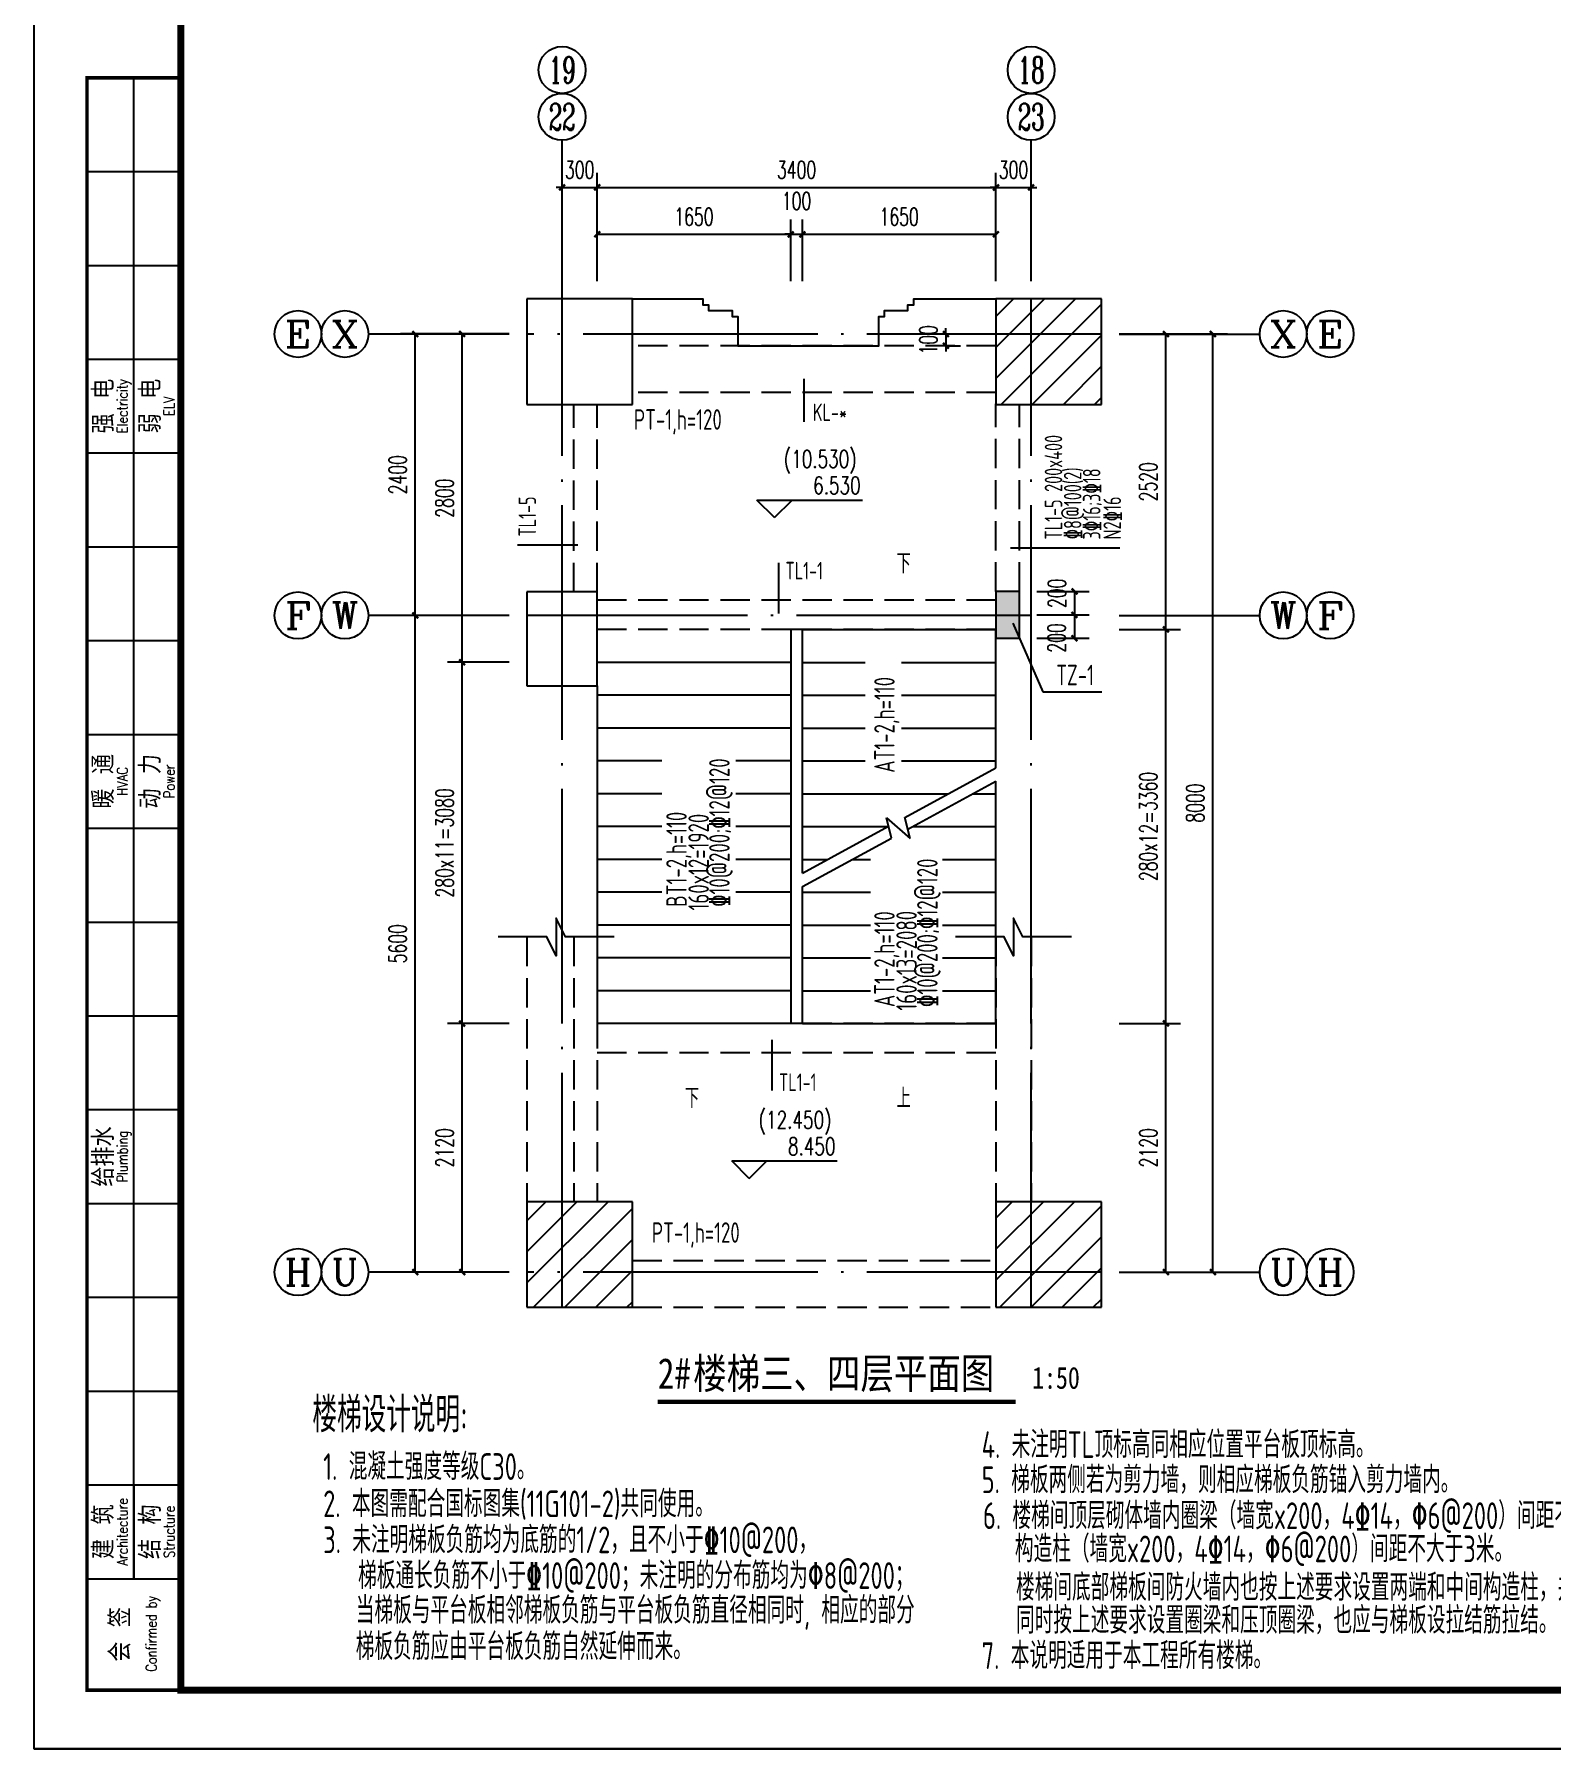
# Model space of a CAD drawing. Extents: x 239268 to 489116, y -316056 to -246175.
# Drawn here: x 262852 to 275793, y -311002 to -296381 of the extents above; entities that cross this region are included whole.
import ezdxf
from ezdxf.enums import TextEntityAlignment as Align

# ---------------------------------------------------------------- set-up
doc = ezdxf.new("R2010")
doc.units = 0
doc.header["$LTSCALE"] = 1000
doc.header["$MEASUREMENT"] = 0
doc.linetypes.add('DASH', pattern=[0.35, 0.25, -0.1])
doc.linetypes.add('DOTE', pattern=[2.42, 2, -0.2, 0.02, -0.2])
doc.layers.get('0').update_dxf_attribs({"linetype": 'CONTINUOUS'})
doc.layers.get('Defpoints').update_dxf_attribs({"color": 6, "linetype": 'CONTINUOUS'})
for name, color, linetype in [('3-ban', 84, 'CONTINUOUS'), ('3-HATCH', 8, 'CONTINUOUS'), ('3-liang-rein', 54, 'CONTINUOUS'), ('3-liang-s', 120, 'CONTINUOUS'), ('3-liang-s-1', 44, 'CONTINUOUS'), ('3-liang-xu', 120, 'DASH'), ('AXIS', 3, 'CONTINUOUS'), ('AXIS_TEXT', 7, 'CONTINUOUS'), ('COLUMN', 2, 'CONTINUOUS'), ('DIM_ELEV', 3, 'CONTINUOUS'), ('DIM_SYMB', 3, 'CONTINUOUS'), ('DOTE', 26, 'DOTE'), ('PUB_TEXT', 7, 'CONTINUOUS'), ('STAIR', 4, 'CONTINUOUS'), ('图框', 85, 'CONTINUOUS')]:
    doc.layers.add(name, color=color, linetype=linetype)
doc.styles.add('_TCH_AXIS', font='COMPLEX', dxfattribs={"bigfont": 'GBCBIG'})
doc.styles.add('_TCH_DIM', font='SIMPLEX', dxfattribs={"bigfont": 'GBCBIG'})
doc.styles.add('COMPLEX', font='COMPLEX')
doc.styles.add('DIM_FONT', font='SIMPLEX.shx', dxfattribs={"width": 0.65})
doc.styles.add('TKZ2_tjkts.shx', font='tjromant.shx', dxfattribs={"bigfont": 'tjkts.shx'})
doc.styles.add('TSSD_Rein', font='Tssdeng.shx', dxfattribs={"width": 0.7, "bigfont": 'hztxt.shx'})
doc.styles.add('房间名称', font='SIMHEI.TTF', dxfattribs={"width": 0.8})
doc.dimstyles.new('DIMN50', dxfattribs={"dimscale": 0.5, "dimtxt": 300, "dimasz": 100, "dimexe": 250, "dimexo": 300, "dimgap": 150, "dimtad": 1, "dimdec": 0, "dimzin": 0, "dimdsep": 46, "dimtxsty": 'DIM_FONT', "dimblk": 'ARCHTICK', "dimcen": 0.09, "dimclrt": 7, "dimazin": 2, "dimtfac": 1, "dimtdec": 0, "dimtix": 1, "dimtmove": 2, "dimatfit": 3, "dimfxl": 0, "dimtolj": 1, "dimtzin": 0, "dimarcsym": 0})

# ---------------------------------------------------------------- blocks, each defined once
blk = doc.blocks.new('_ArchTick')
at = {"color": 0, "linetype": 'ByBlock', "const_width": 0.4}
blk.add_lwpolyline([(-0.5, -0.5), (0.5, 0.5)], dxfattribs=at)
blk = doc.blocks.new('*D551')
at = {"layer": 'AXIS', "color": 0, "lineweight": -2}
for p, q in [((266903, -304817), (266376, -304817)), ((266501, -306937), (266501, -304817)), ((266903, -306937), (266376, -306937))]:
    blk.add_line(p, q, dxfattribs=at)
at = {"layer": 'Defpoints', "color": 0}
for p in [(266501, -304817), (267053, -304817), (267053, -306937)]:
    blk.add_point(p, dxfattribs=at)
at = {"layer": 'AXIS', "color": 0, "lineweight": -2, "xscale": 50, "yscale": 50, "zscale": 50}
for p, rotation in [((266501, -304817), 90), ((266501, -306937), 270)]:
    blk.add_blockref('_ArchTick', p, dxfattribs=dict(at, rotation=rotation))
at = {"layer": 'AXIS', "color": 7, "insert": (266351, -305877), "char_height": 150, "attachment_point": 5, "rotation": 90, "style": 'DIM_FONT'}
blk.add_mtext('\\A1;2120', dxfattribs=at)
blk = doc.blocks.new('*D552')
at = {"layer": 'AXIS', "color": 0, "lineweight": -2}
for p, q in [((266903, -301737), (266376, -301737)), ((266501, -304817), (266501, -301737)), ((266903, -304817), (266376, -304817))]:
    blk.add_line(p, q, dxfattribs=at)
at = {"layer": 'Defpoints', "color": 0}
for p in [(266501, -301737), (267053, -301737), (267053, -304817)]:
    blk.add_point(p, dxfattribs=at)
at = {"layer": 'AXIS', "color": 0, "lineweight": -2, "xscale": 50, "yscale": 50, "zscale": 50}
for p, rotation in [((266501, -301737), 90), ((266501, -304817), 270)]:
    blk.add_blockref('_ArchTick', p, dxfattribs=dict(at, rotation=rotation))
at = {"layer": 'AXIS', "color": 7, "insert": (266351, -303277), "char_height": 150, "attachment_point": 5, "rotation": 90, "style": 'DIM_FONT'}
blk.add_mtext('\\A1;280x11=3080', dxfattribs=at)
blk = doc.blocks.new('*D553')
at = {"layer": 'AXIS', "color": 0, "lineweight": -2}
for p, q in [((266903, -298937), (266376, -298937)), ((266501, -301737), (266501, -298937)), ((266903, -301737), (266376, -301737))]:
    blk.add_line(p, q, dxfattribs=at)
at = {"layer": 'Defpoints', "color": 0}
for p in [(266501, -298937), (267053, -298937), (267053, -301737)]:
    blk.add_point(p, dxfattribs=at)
at = {"layer": 'AXIS', "color": 0, "lineweight": -2, "xscale": 50, "yscale": 50, "zscale": 50}
for p, rotation in [((266501, -298937), 90), ((266501, -301737), 270)]:
    blk.add_blockref('_ArchTick', p, dxfattribs=dict(at, rotation=rotation))
at = {"layer": 'AXIS', "color": 7, "insert": (266351, -300337), "char_height": 150, "attachment_point": 5, "rotation": 90, "style": 'DIM_FONT'}
blk.add_mtext('\\A1;2800', dxfattribs=at)
blk = doc.blocks.new('*D554')
at = {"layer": 'AXIS', "color": 0, "lineweight": -2}
for p, q in [((266903, -301337), (265976, -301337)), ((266101, -306937), (266101, -301337)), ((266903, -306937), (265976, -306937))]:
    blk.add_line(p, q, dxfattribs=at)
at = {"layer": 'Defpoints', "color": 0}
for p in [(266101, -301337), (267053, -301337), (267053, -306937)]:
    blk.add_point(p, dxfattribs=at)
at = {"layer": 'AXIS', "color": 0, "lineweight": -2, "xscale": 50, "yscale": 50, "zscale": 50}
for p, rotation in [((266101, -301337), 90), ((266101, -306937), 270)]:
    blk.add_blockref('_ArchTick', p, dxfattribs=dict(at, rotation=rotation))
at = {"layer": 'AXIS', "color": 7, "insert": (265951, -304137), "char_height": 150, "attachment_point": 5, "rotation": 90, "style": 'DIM_FONT'}
blk.add_mtext('\\A1;5600', dxfattribs=at)
blk = doc.blocks.new('*D555')
at = {"layer": 'AXIS', "color": 0, "lineweight": -2}
for p, q in [((266903, -298937), (265976, -298937)), ((266101, -301337), (266101, -298937)), ((266903, -301337), (265976, -301337))]:
    blk.add_line(p, q, dxfattribs=at)
at = {"layer": 'Defpoints', "color": 0}
for p in [(266101, -298937), (267053, -298937), (267053, -301337)]:
    blk.add_point(p, dxfattribs=at)
at = {"layer": 'AXIS', "color": 0, "lineweight": -2, "xscale": 50, "yscale": 50, "zscale": 50}
for p, rotation in [((266101, -298937), 90), ((266101, -301337), 270)]:
    blk.add_blockref('_ArchTick', p, dxfattribs=dict(at, rotation=rotation))
at = {"layer": 'AXIS', "color": 7, "insert": (265951, -300137), "char_height": 150, "attachment_point": 5, "rotation": 90, "style": 'DIM_FONT'}
blk.add_mtext('\\A1;2400', dxfattribs=at)
blk = doc.blocks.new('*D556')
at = {"layer": 'AXIS', "color": 0, "lineweight": -2}
for p, q in [((267653, -298487), (267653, -297962)), ((269303, -298487), (269303, -297962)), ((267653, -298087), (269303, -298087))]:
    blk.add_line(p, q, dxfattribs=at)
at = {"layer": 'Defpoints', "color": 0}
for p in [(269303, -298087), (267653, -298637), (269303, -298637)]:
    blk.add_point(p, dxfattribs=at)
at = {"layer": 'AXIS', "color": 0, "lineweight": -2, "xscale": 50, "yscale": 50, "zscale": 50, "rotation": 180}
blk.add_blockref('_ArchTick', (267653, -298087), dxfattribs=at)
at = {"layer": 'AXIS', "color": 0, "lineweight": -2, "xscale": 50, "yscale": 50, "zscale": 50}
blk.add_blockref('_ArchTick', (269303, -298087), dxfattribs=at)
at = {"layer": 'AXIS', "color": 7, "insert": (268478, -297937), "char_height": 150, "attachment_point": 5, "style": 'DIM_FONT'}
blk.add_mtext('\\A1;1650', dxfattribs=at)
blk = doc.blocks.new('*D557')
at = {"layer": 'AXIS', "color": 0, "lineweight": -2}
for p, q in [((269303, -298487), (269303, -297962)), ((269403, -298487), (269403, -297962)), ((269303, -298087), (269253, -298087)), ((269303, -298087), (269403, -298087)), ((269403, -298087), (269453, -298087))]:
    blk.add_line(p, q, dxfattribs=at)
at = {"layer": 'Defpoints', "color": 0}
for p in [(269403, -298087), (269303, -298637), (269403, -298637)]:
    blk.add_point(p, dxfattribs=at)
at = {"layer": 'AXIS', "color": 0, "lineweight": -2, "xscale": 50, "yscale": 50, "zscale": 50}
blk.add_blockref('_ArchTick', (269303, -298087), dxfattribs=at)
at = {"layer": 'AXIS', "color": 0, "lineweight": -2, "xscale": 50, "yscale": 50, "zscale": 50, "rotation": 180}
blk.add_blockref('_ArchTick', (269403, -298087), dxfattribs=at)
at = {"layer": 'AXIS', "color": 7, "insert": (269353, -297803), "char_height": 150, "attachment_point": 5, "style": 'DIM_FONT'}
blk.add_mtext('\\A1;100', dxfattribs=at)
blk = doc.blocks.new('*D558')
at = {"layer": 'AXIS', "color": 0, "lineweight": -2}
for p, q in [((269403, -298487), (269403, -297962)), ((271053, -298487), (271053, -297962)), ((269403, -298087), (271053, -298087))]:
    blk.add_line(p, q, dxfattribs=at)
at = {"layer": 'Defpoints', "color": 0}
for p in [(271053, -298087), (269403, -298637), (271053, -298637)]:
    blk.add_point(p, dxfattribs=at)
at = {"layer": 'AXIS', "color": 0, "lineweight": -2, "xscale": 50, "yscale": 50, "zscale": 50, "rotation": 180}
blk.add_blockref('_ArchTick', (269403, -298087), dxfattribs=at)
at = {"layer": 'AXIS', "color": 0, "lineweight": -2, "xscale": 50, "yscale": 50, "zscale": 50}
blk.add_blockref('_ArchTick', (271053, -298087), dxfattribs=at)
at = {"layer": 'AXIS', "color": 7, "insert": (270228, -297937), "char_height": 150, "attachment_point": 5, "style": 'DIM_FONT'}
blk.add_mtext('\\A1;1650', dxfattribs=at)
blk = doc.blocks.new('*D559')
at = {"layer": 'AXIS', "color": 0, "lineweight": -2}
for p, q in [((267353, -298487), (267353, -297562)), ((267653, -298487), (267653, -297562)), ((267353, -297687), (267303, -297687)), ((267353, -297687), (267653, -297687)), ((267653, -297687), (267703, -297687))]:
    blk.add_line(p, q, dxfattribs=at)
at = {"layer": 'Defpoints', "color": 0}
for p in [(267653, -297687), (267353, -298637), (267653, -298637)]:
    blk.add_point(p, dxfattribs=at)
at = {"layer": 'AXIS', "color": 0, "lineweight": -2, "xscale": 50, "yscale": 50, "zscale": 50}
blk.add_blockref('_ArchTick', (267353, -297687), dxfattribs=at)
at = {"layer": 'AXIS', "color": 0, "lineweight": -2, "xscale": 50, "yscale": 50, "zscale": 50, "rotation": 180}
blk.add_blockref('_ArchTick', (267653, -297687), dxfattribs=at)
at = {"layer": 'AXIS', "color": 7, "insert": (267503, -297537), "char_height": 150, "attachment_point": 5, "style": 'DIM_FONT'}
blk.add_mtext('\\A1;300', dxfattribs=at)
blk = doc.blocks.new('*D560')
at = {"layer": 'AXIS', "color": 0, "lineweight": -2}
for p, q in [((267653, -298487), (267653, -297562)), ((271053, -298487), (271053, -297562)), ((267653, -297687), (271053, -297687))]:
    blk.add_line(p, q, dxfattribs=at)
at = {"layer": 'Defpoints', "color": 0}
for p in [(271053, -297687), (267653, -298637), (271053, -298637)]:
    blk.add_point(p, dxfattribs=at)
at = {"layer": 'AXIS', "color": 0, "lineweight": -2, "xscale": 50, "yscale": 50, "zscale": 50, "rotation": 180}
blk.add_blockref('_ArchTick', (267653, -297687), dxfattribs=at)
at = {"layer": 'AXIS', "color": 0, "lineweight": -2, "xscale": 50, "yscale": 50, "zscale": 50}
blk.add_blockref('_ArchTick', (271053, -297687), dxfattribs=at)
at = {"layer": 'AXIS', "color": 7, "insert": (269353, -297537), "char_height": 150, "attachment_point": 5, "style": 'DIM_FONT'}
blk.add_mtext('\\A1;3400', dxfattribs=at)
blk = doc.blocks.new('*D561')
at = {"layer": 'AXIS', "color": 0, "lineweight": -2}
for p, q in [((271053, -298487), (271053, -297562)), ((271353, -298487), (271353, -297562)), ((271053, -297687), (271003, -297687)), ((271053, -297687), (271353, -297687)), ((271353, -297687), (271403, -297687))]:
    blk.add_line(p, q, dxfattribs=at)
at = {"layer": 'Defpoints', "color": 0}
for p in [(271353, -297687), (271053, -298637), (271353, -298637)]:
    blk.add_point(p, dxfattribs=at)
at = {"layer": 'AXIS', "color": 0, "lineweight": -2, "xscale": 50, "yscale": 50, "zscale": 50}
blk.add_blockref('_ArchTick', (271053, -297687), dxfattribs=at)
at = {"layer": 'AXIS', "color": 0, "lineweight": -2, "xscale": 50, "yscale": 50, "zscale": 50, "rotation": 180}
blk.add_blockref('_ArchTick', (271353, -297687), dxfattribs=at)
at = {"layer": 'AXIS', "color": 7, "insert": (271203, -297537), "char_height": 150, "attachment_point": 5, "style": 'DIM_FONT'}
blk.add_mtext('\\A1;300', dxfattribs=at)
blk = doc.blocks.new('*D562')
at = {"layer": 'AXIS', "color": 0, "lineweight": -2}
for p, q in [((272103, -304817), (272628, -304817)), ((272503, -306937), (272503, -304817)), ((272103, -306937), (272628, -306937))]:
    blk.add_line(p, q, dxfattribs=at)
at = {"layer": 'Defpoints', "color": 0}
for p in [(271953, -304817), (272503, -304817), (271953, -306937)]:
    blk.add_point(p, dxfattribs=at)
at = {"layer": 'AXIS', "color": 0, "lineweight": -2, "xscale": 50, "yscale": 50, "zscale": 50}
for p, rotation in [((272503, -304817), 90), ((272503, -306937), 270)]:
    blk.add_blockref('_ArchTick', p, dxfattribs=dict(at, rotation=rotation))
at = {"layer": 'AXIS', "color": 7, "insert": (272353, -305877), "char_height": 150, "attachment_point": 5, "rotation": 90, "style": 'DIM_FONT'}
blk.add_mtext('\\A1;2120', dxfattribs=at)
blk = doc.blocks.new('*D563')
at = {"layer": 'AXIS', "color": 0, "lineweight": -2}
for p, q in [((272103, -301457), (272628, -301457)), ((272503, -304817), (272503, -301457)), ((272103, -304817), (272628, -304817))]:
    blk.add_line(p, q, dxfattribs=at)
at = {"layer": 'Defpoints', "color": 0}
for p in [(271953, -301457), (272503, -301457), (271953, -304817)]:
    blk.add_point(p, dxfattribs=at)
at = {"layer": 'AXIS', "color": 0, "lineweight": -2, "xscale": 50, "yscale": 50, "zscale": 50}
for p, rotation in [((272503, -301457), 90), ((272503, -304817), 270)]:
    blk.add_blockref('_ArchTick', p, dxfattribs=dict(at, rotation=rotation))
at = {"layer": 'AXIS', "color": 7, "insert": (272353, -303137), "char_height": 150, "attachment_point": 5, "rotation": 90, "style": 'DIM_FONT'}
blk.add_mtext('\\A1;280x12=3360', dxfattribs=at)
blk = doc.blocks.new('*D564')
at = {"layer": 'AXIS', "color": 0, "lineweight": -2}
for p, q in [((272103, -298937), (272628, -298937)), ((272503, -301457), (272503, -298937)), ((272103, -301457), (272628, -301457))]:
    blk.add_line(p, q, dxfattribs=at)
at = {"layer": 'Defpoints', "color": 0}
for p in [(271953, -298937), (272503, -298937), (271953, -301457)]:
    blk.add_point(p, dxfattribs=at)
at = {"layer": 'AXIS', "color": 0, "lineweight": -2, "xscale": 50, "yscale": 50, "zscale": 50}
for p, rotation in [((272503, -298937), 90), ((272503, -301457), 270)]:
    blk.add_blockref('_ArchTick', p, dxfattribs=dict(at, rotation=rotation))
at = {"layer": 'AXIS', "color": 7, "insert": (272353, -300197), "char_height": 150, "attachment_point": 5, "rotation": 90, "style": 'DIM_FONT'}
blk.add_mtext('\\A1;2520', dxfattribs=at)
blk = doc.blocks.new('*D565')
at = {"layer": 'AXIS', "color": 0, "lineweight": -2}
for p, q in [((272103, -298937), (273028, -298937)), ((272903, -306937), (272903, -298937)), ((272103, -306937), (273028, -306937))]:
    blk.add_line(p, q, dxfattribs=at)
at = {"layer": 'Defpoints', "color": 0}
for p in [(271953, -298937), (272903, -298937), (271953, -306937)]:
    blk.add_point(p, dxfattribs=at)
at = {"layer": 'AXIS', "color": 0, "lineweight": -2, "xscale": 50, "yscale": 50, "zscale": 50}
for p, rotation in [((272903, -298937), 90), ((272903, -306937), 270)]:
    blk.add_blockref('_ArchTick', p, dxfattribs=dict(at, rotation=rotation))
at = {"layer": 'AXIS', "color": 7, "insert": (272753, -302937), "char_height": 150, "attachment_point": 5, "rotation": 90, "style": 'DIM_FONT'}
blk.add_mtext('\\A1;8000', dxfattribs=at)
blk = doc.blocks.new('_AXISO')
blk.add_circle((0, 0), 0.5)
at = {"layer": 'AXIS_TEXT', "style": 'COMPLEX', "width": 1.041667}
blk.add_attdef('A', text='', height=0.56, dxfattribs=at).set_placement((-0.25, -0.28), (0.25, -0.28), align=Align.FIT)
blk = doc.blocks.new('TJAD_TK_A1')
for p, q in [((517.38, 385.45), (517.38, 641.45)), ((509.38, 625.45), (525.38, 625.45)), ((509.38, 609.45), (525.38, 609.45)), ((509.38, 593.45), (525.38, 593.45)), ((509.38, 577.45), (525.38, 577.45)), ((509.38, 561.45), (525.38, 561.45)), ((509.38, 545.45), (525.38, 545.45)), ((509.38, 529.45), (525.38, 529.45)), ((509.38, 513.45), (525.38, 513.45)), ((509.38, 497.45), (525.38, 497.45)), ((509.38, 481.45), (525.38, 481.45)), ((509.38, 465.45), (525.38, 465.45)), ((509.38, 449.45), (525.38, 449.45)), ((509.38, 433.45), (525.38, 433.45)), ((509.38, 417.45), (525.38, 417.45)), ((509.38, 401.45), (525.38, 401.45)), ((517.38, 401.45), (517.38, 385.45)), ((509.38, 385.45), (525.38, 385.45))]:
    blk.add_line(p, q)
at = {"layer": '图框'}
for q in [(500.38, 950.45), (1341.38, 356.45)]:
    blk.add_line((500.38, 356.45), q, dxfattribs=at)
at = {"layer": '图框', "const_width": 1.2}
blk.add_lwpolyline([(1331.38, 940.45), (525.38, 940.45), (525.38, 366.45), (1331.38, 366.45)], close=True, dxfattribs=at)
at = {"layer": '图框', "const_width": 0.6}
blk.add_lwpolyline([(525.38, 366.45), (509.38, 366.45), (509.38, 641.45), (525.38, 641.45)], dxfattribs=at)
at = {"style": 'TKZ2_tjkts.shx', "width": 0.8}
for s, p in [('Electricity', (515.4, 585.45)), ('ELV', (523.4, 585.45)), ('HVAC', (515.4, 521.45)), ('Power', (523.4, 521.45)), ('Plumbing', (515.4, 457.45)), ('Architecture', (515.4, 393.45)), ('Structure', (523.4, 393.45)), ('Confirmed by', (520.33, 376.06))]:
    blk.add_text(s, height=1.8, rotation=90, dxfattribs=at).set_placement(p, align=Align.MIDDLE_CENTER)
at = {"style": 'TKZ2_tjkts.shx'}
for s, p in [('强 电', (512.17, 585.45)), ('弱 电', (520.17, 585.45)), ('暖 通', (512.17, 521.45)), ('动 力', (520.17, 521.45)), ('给排水', (512.17, 457.45)), ('建 筑', (512.17, 393.45)), ('结 构', (520.17, 393.45)), ('会 签', (515, 375.95))]:
    blk.add_text(s, height=3.6, rotation=90, dxfattribs=at).set_placement(p, align=Align.MIDDLE_CENTER)
blk = doc.blocks.new('*D714')
at = {"layer": '3-liang-s', "color": 0, "lineweight": -2}
for p, q in [((271403, -301132), (271848, -301132)), ((271723, -301132), (271723, -301332)), ((271403, -301332), (271848, -301332))]:
    blk.add_line(p, q, dxfattribs=at)
at = {"layer": 'Defpoints', "color": 0}
for p in [(271253, -301132), (271253, -301332), (271723, -301332)]:
    blk.add_point(p, dxfattribs=at)
at = {"layer": '3-liang-s', "color": 0, "lineweight": -2, "xscale": 50, "yscale": 50, "zscale": 50}
for p, rotation in [((271723, -301132), 90), ((271723, -301332), 270)]:
    blk.add_blockref('_ArchTick', p, dxfattribs=dict(at, rotation=rotation))
at = {"layer": '3-liang-s', "color": 7, "insert": (271573, -301149), "char_height": 150, "attachment_point": 5, "rotation": 90, "style": 'DIM_FONT'}
blk.add_mtext('\\A1;200', dxfattribs=at)
blk = doc.blocks.new('*D715')
at = {"layer": '3-liang-s', "color": 0, "lineweight": -2}
for p, q in [((271403, -301332), (271848, -301332)), ((271723, -301332), (271723, -301532)), ((271403, -301532), (271848, -301532))]:
    blk.add_line(p, q, dxfattribs=at)
at = {"layer": 'Defpoints', "color": 0}
for p in [(271253, -301332), (271253, -301532), (271723, -301532)]:
    blk.add_point(p, dxfattribs=at)
at = {"layer": '3-liang-s', "color": 0, "lineweight": -2, "xscale": 50, "yscale": 50, "zscale": 50}
for p, rotation in [((271723, -301332), 90), ((271723, -301532), 270)]:
    blk.add_blockref('_ArchTick', p, dxfattribs=dict(at, rotation=rotation))
at = {"layer": '3-liang-s', "color": 7, "insert": (271570, -301529), "char_height": 150, "attachment_point": 5, "rotation": 90, "style": 'DIM_FONT'}
blk.add_mtext('\\A1;200', dxfattribs=at)
blk = doc.blocks.new('*D746')
at = {"layer": '3-liang-s', "color": 0, "lineweight": -2}
for p, q in [((270627, -298937), (270627, -298887)), ((270627, -298937), (270627, -299037)), ((270646, -298937), (270752, -298937)), ((270627, -299037), (270627, -299087)), ((270646, -299037), (270752, -299037))]:
    blk.add_line(p, q, dxfattribs=at)
at = {"layer": 'Defpoints', "color": 0}
for p in [(270496, -298937), (270496, -299037), (270627, -299037)]:
    blk.add_point(p, dxfattribs=at)
at = {"layer": '3-liang-s', "color": 0, "lineweight": -2, "xscale": 50, "yscale": 50, "zscale": 50}
for p, rotation in [((270627, -298937), 270), ((270627, -299037), 90)]:
    blk.add_blockref('_ArchTick', p, dxfattribs=dict(at, rotation=rotation))
at = {"layer": '3-liang-s', "color": 7, "insert": (270477, -298987), "char_height": 150, "attachment_point": 5, "rotation": 90, "style": 'DIM_FONT'}
blk.add_mtext('\\A1;100', dxfattribs=at)

msp = doc.modelspace()

# ---------------------------------------------------------------- hatches: boundary and pattern name
at = {"layer": '3-HATCH'}
h = msp.add_hatch(dxfattribs=at)
h.set_pattern_fill('ANSI31', color=256, scale=1500, style=0)
h.paths.add_polyline_path([(271953.2, -298637.2), (271053.2, -298637.2), (271053.2, -299537.2), (271953.2, -299537.2)])
msp.add_hatch(color=256, dxfattribs=at).paths.add_polyline_path([(271053.2, -301532.2), (271253.2, -301532.2), (271253.2, -301132.2), (271053.2, -301132.2)])
h = msp.add_hatch(dxfattribs=at)
h.set_pattern_fill('ANSI31', color=256, scale=1500, style=0)
h.paths.add_polyline_path([(267953.2, -306337.2), (267053.2, -306337.2), (267053.2, -307237.2), (267953.2, -307237.2)])
h = msp.add_hatch(dxfattribs=at)
h.set_pattern_fill('ANSI31', color=256, scale=1500, style=0)
h.paths.add_polyline_path([(271953.2, -306337.2), (271053.2, -306337.2), (271053.2, -307237.2), (271953.2, -307237.2)])

# ---------------------------------------------------------------- linework, layer by layer
at = {"layer": '3-ban'}
for p, q in [((271196.1, -301402), (271452.8, -301989)), ((271452.8, -301989), (271956.7, -301989))]:
    msp.add_line(p, q, dxfattribs=at)
at = {"layer": '3-liang-rein'}
for p, q in [((269417.1, -299685.1), (269417.1, -299320.2)), ((267486.4, -300737.2), (266972.2, -300737.2)), ((269200.5, -301321.6), (269200.5, -300888.6)), ((272108.3, -300762.4), (271177.7, -300762.4)), ((269145.4, -305389.3), (269145.4, -304956.3))]:
    msp.add_line(p, q, dxfattribs=at)
at = {"layer": '3-liang-s'}
msp.add_lwpolyline([(267953.2, -298637.2), (268553.2, -298637.2), (268553.2, -298687.2), (268603.2, -298687.2), (268603.2, -298737.2), (268803.2, -298737.2), (268803.2, -298787.2), (268853.2, -298787.2), (268853.2, -299037.2), (270053.2, -299037.2), (270053.2, -298787.2), (270103.2, -298787.2), (270103.2, -298737.2), (270303.2, -298737.2), (270303.2, -298687.2), (270353.2, -298687.2), (270353.2, -298637.2), (271053.2, -298637.2)], dxfattribs=at)
at = {"layer": '3-liang-s-1'}
for points in [[(267797.6, -304079.4), (267383.3, -304079.4), (267303.2, -303919.8), (267303.2, -304239.1), (267223.1, -304079.4), (266808.8, -304079.4)], [(271697.6, -304079.4), (271283.3, -304079.4), (271203.2, -303919.8), (271203.2, -304239.1), (271123.1, -304079.4), (270708.8, -304079.4)]]:
    msp.add_lwpolyline(points, dxfattribs=at)
at = {"layer": '3-liang-xu'}
for p, q in [((271053.2, -299037.2), (267953.2, -299037.2)), ((267453.2, -301137.2), (267453.2, -299537.2)), ((267653.2, -301137.2), (267653.2, -299537.2)), ((271053.2, -299437.2), (267953.2, -299437.2)), ((271053.2, -301132.2), (271053.2, -299532.2)), ((271253.2, -301132.2), (271253.2, -299532.2)), ((271053.2, -301207.2), (267653.2, -301207.2)), ((271053.2, -301457.2), (267653.2, -301457.2)), ((267053.2, -304079.4), (267053.2, -306337.2)), ((267453.2, -304079.4), (267453.2, -306337.2)), ((267653.2, -304079.4), (267653.2, -306337.2)), ((271053.2, -304079.4), (271053.2, -306337.2)), ((271353.2, -304079.4), (271353.2, -306337.2)), ((271053.2, -304817.2), (267653.2, -304817.2)), ((271053.2, -305067.2), (267653.2, -305067.2)), ((267953.2, -306837.2), (271053.2, -306837.2)), ((267953.2, -307237.2), (271053.2, -307237.2))]:
    msp.add_line(p, q, dxfattribs=at)
at = {"layer": 'AXIS'}
for p, q in [((267353.2, -296885.4), (267353.2, -296885.4)), ((271353.2, -296885.4), (271353.2, -296885.4)), ((267353.2, -298487.2), (267353.2, -297285.4)), ((271353.2, -298487.2), (271353.2, -297285.4)), ((265301.4, -298937.2), (265301.4, -298937.2)), ((266903.2, -298937.2), (265701.4, -298937.2)), ((272103.2, -298937.2), (273303.2, -298937.2)), ((273703.2, -298937.2), (273703.2, -298937.2)), ((265301.4, -301337.2), (265301.4, -301337.2)), ((266903.2, -301337.2), (265701.4, -301337.2)), ((272103.2, -301337.2), (273303.2, -301337.2)), ((273703.2, -301337.2), (273703.2, -301337.2)), ((265301.4, -306937.2), (265301.4, -306937.2)), ((266903.2, -306937.2), (265701.4, -306937.2)), ((272103.2, -306937.2), (273303.2, -306937.2)), ((273703.2, -306937.2), (273703.2, -306937.2))]:
    msp.add_line(p, q, dxfattribs=at)
at = {"layer": 'COLUMN'}
for p, q in [((267953.2, -298637.2), (267053.2, -298637.2)), ((267053.2, -298637.2), (267053.2, -299537.2)), ((267953.2, -299537.2), (267953.2, -298637.2)), ((271953.2, -298637.2), (271053.2, -298637.2)), ((271053.2, -298637.2), (271053.2, -299537.2)), ((271953.2, -299537.2), (271953.2, -298637.2)), ((267053.2, -299537.2), (267953.2, -299537.2)), ((271053.2, -299537.2), (271953.2, -299537.2)), ((267653.2, -301137.2), (267053.2, -301137.2)), ((267053.2, -301137.2), (267053.2, -301937.2)), ((267653.2, -301937.2), (267653.2, -301137.2)), ((267053.2, -301937.2), (267653.2, -301937.2)), ((267953.2, -306337.2), (267053.2, -306337.2)), ((267053.2, -306337.2), (267053.2, -307237.2)), ((267953.2, -307237.2), (267953.2, -306337.2)), ((271953.2, -306337.2), (271053.2, -306337.2)), ((271053.2, -306337.2), (271053.2, -307237.2)), ((271953.2, -307237.2), (271953.2, -306337.2)), ((267053.2, -307237.2), (267953.2, -307237.2)), ((271053.2, -307237.2), (271953.2, -307237.2))]:
    msp.add_line(p, q, dxfattribs=at)
msp.add_lwpolyline([(271053.2, -301532.2), (271253.2, -301532.2), (271253.2, -301132.2), (271053.2, -301132.2)], close=True, dxfattribs=at)
at = {"layer": 'DIM_ELEV'}
for p, q in [((269164.5, -300502.7), (269014.5, -300352.7)), ((269014.5, -300352.7), (269914.5, -300352.7)), ((269164.5, -300502.7), (269314.5, -300352.7)), ((268949.9, -306138.6), (268799.9, -305988.6)), ((268799.9, -305988.6), (269699.9, -305988.6)), ((268949.9, -306138.6), (269099.9, -305988.6))]:
    msp.add_line(p, q, dxfattribs=at)
at = {"layer": 'DIM_SYMB'}
for points in [[(270258.2, -301044.8, 0, 0, 0), (270258.2, -301454.8, 40, 0, 0), (270258.2, -301604.8, 0, 0, 0)], [(268478.2, -305308.4, 0, 0, 0), (268478.2, -304898.4, 40, 0, 0), (268478.2, -304748.4, 0, 0, 0)], [(270258.2, -305308.4, 0, 0, 0), (270258.2, -304898.4, 40, 0, 0), (270258.2, -304748.4, 0, 0, 0)]]:
    msp.add_lwpolyline(points, format="xyseb", dxfattribs=at)
at = {"layer": 'DIM_SYMB', "const_width": 35}
msp.add_lwpolyline([(268169, -308043.4), (271222.1, -308043.4)], dxfattribs=at)
at = {"layer": 'DOTE'}
for p, q in [((267353.2, -307237.2), (267353.2, -298087.2)), ((267353.2, -307237.2), (267353.2, -298637.2)), ((271353.2, -307237.2), (271353.2, -298637.2)), ((271953.2, -298937.2), (267053.2, -298937.2)), ((271353.2, -301337.2), (267053.2, -301337.2)), ((271953.2, -306937.2), (267053.2, -306937.2))]:
    msp.add_line(p, q, dxfattribs=at)
at = {"layer": 'STAIR'}
for p, q in [((269403.2, -301457.2), (269303.2, -301457.2)), ((269303.2, -301457.2), (269303.2, -301737.2)), ((269403.2, -301457.2), (271053.2, -301457.2)), ((269403.2, -303535.6), (269403.2, -301457.2)), ((271053.2, -302636.3), (271053.2, -301457.2)), ((269303.2, -301737.2), (267653.2, -301737.2)), ((269303.2, -301737.2), (269303.2, -304817.2)), ((269403.2, -301737.2), (269938.8, -301737.2)), ((270247.7, -301737.2), (271053.2, -301737.2)), ((267653.2, -301937.2), (267653.2, -304817.2)), ((269303.2, -302017.2), (267653.2, -302017.2)), ((269403.2, -302017.2), (269938.8, -302017.2)), ((270247.7, -302017.2), (271053.2, -302017.2)), ((269303.2, -302297.2), (267653.2, -302297.2)), ((269403.2, -302297.2), (269938.8, -302297.2)), ((270247.7, -302297.2), (271053.2, -302297.2)), ((268203.9, -302577.2), (267653.2, -302577.2)), ((269303.2, -302577.2), (268836.4, -302577.2)), ((269403.2, -302577.2), (269938.8, -302577.2)), ((270247.7, -302577.2), (271053.2, -302577.2)), ((270277.4, -303059.1), (271053.2, -302636.3)), ((270301.7, -303159.8), (271053.2, -302750.2)), ((271053.2, -304817.2), (271053.2, -302750.2)), ((268203.9, -302857.2), (267653.2, -302857.2)), ((269303.2, -302857.2), (268836.4, -302857.2)), ((269403.2, -302857.2), (270647.9, -302857.2)), ((270856.8, -302857.2), (271053.2, -302857.2)), ((270161.5, -303236.2), (270119.5, -303062.8)), ((270119.5, -303062.8), (270321.3, -303240.7)), ((270321.3, -303240.7), (270277.4, -303059.1)), ((268203.9, -303137.2), (267653.2, -303137.2)), ((269303.2, -303137.2), (268836.4, -303137.2)), ((269403.2, -303535.6), (270137.1, -303135.6)), ((269403.2, -303137.2), (270134.2, -303137.2)), ((270343.1, -303137.2), (271053.2, -303137.2)), ((269403.2, -303649.5), (270161.5, -303236.2)), ((268203.9, -303417.2), (267653.2, -303417.2)), ((269303.2, -303417.2), (268836.4, -303417.2)), ((269403.2, -303417.2), (269620.5, -303417.2)), ((269829.4, -303417.2), (269982.5, -303417.2)), ((270597.5, -303417.2), (271053.2, -303417.2)), ((269403.2, -304817.2), (269403.2, -303649.5)), ((268203.9, -303697.2), (267653.2, -303697.2)), ((269303.2, -303697.2), (268836.4, -303697.2)), ((269403.2, -303697.2), (269982.5, -303697.2)), ((270597.5, -303697.2), (271053.2, -303697.2)), ((269303.2, -303977.2), (267653.2, -303977.2)), ((269403.2, -303977.2), (269982.5, -303977.2)), ((270597.5, -303977.2), (271053.2, -303977.2)), ((269303.2, -304257.2), (267653.2, -304257.2)), ((269403.2, -304257.2), (269982.5, -304257.2)), ((270597.5, -304257.2), (271053.2, -304257.2)), ((269303.2, -304537.2), (267653.2, -304537.2)), ((269403.2, -304537.2), (269982.5, -304537.2)), ((270597.5, -304537.2), (271053.2, -304537.2)), ((269303.2, -304817.2), (267653.2, -304817.2)), ((269403.2, -304817.2), (269303.2, -304817.2)), ((269403.2, -304817.2), (271053.2, -304817.2))]:
    msp.add_line(p, q, dxfattribs=at)
at = {"layer": '图框'}
msp.add_lwpolyline([(262852.4, -281301.7), (304902.4, -281301.7), (304902.4, -311001.7), (262852.4, -311001.7)], close=True, dxfattribs=at)

# ---------------------------------------------------------------- block references
at = {"layer": 'AXIS'}
ref = msp.add_blockref('_AXISO', (267353.2, -296685.4), dxfattribs=dict(at, xscale=400, yscale=400, zscale=400))
ref.add_attrib('A', '19', dxfattribs={"layer": 'AXIS_TEXT', "height": 226.27, "style": '_TCH_AXIS', "width": 0.724138}).set_placement((267240.1, -296798.6), (267466.3, -296798.6), align=Align.FIT)
ref = msp.add_blockref('_AXISO', (271353.2, -296685.4), dxfattribs=dict(at, xscale=400, yscale=400, zscale=400))
ref.add_attrib('A', '18', dxfattribs={"layer": 'AXIS_TEXT', "height": 226.27, "style": '_TCH_AXIS', "width": 0.724138}).set_placement((271240.1, -296798.6), (271466.3, -296798.6), align=Align.FIT)
ref = msp.add_blockref('_AXISO', (267353.2, -297085.4), dxfattribs=dict(at, xscale=400, yscale=400, zscale=400))
ref.add_attrib('A', '22', dxfattribs={"layer": 'AXIS_TEXT', "height": 226.27, "style": '_TCH_AXIS', "width": 0.617647}).set_placement((267240.1, -297198.6), (267466.3, -297198.6), align=Align.FIT)
ref = msp.add_blockref('_AXISO', (271353.2, -297085.4), dxfattribs=dict(at, xscale=400, yscale=400, zscale=400))
ref.add_attrib('A', '23', dxfattribs={"layer": 'AXIS_TEXT', "height": 226.27, "style": '_TCH_AXIS', "width": 0.617647}).set_placement((271240.1, -297198.6), (271466.3, -297198.6), align=Align.FIT)
ref = msp.add_blockref('_AXISO', (265101.4, -298937.2), dxfattribs=dict(at, xscale=400, yscale=400, zscale=400))
ref.add_attrib('A', 'E', dxfattribs={"layer": 'AXIS_TEXT', "height": 226.3, "style": '_TCH_AXIS', "width": 1.3125}).set_placement((264988.3, -299050.3), (265214.6, -299050.3), align=Align.FIT)
ref = msp.add_blockref('_AXISO', (265501.4, -298937.2), dxfattribs=dict(at, xscale=400, yscale=400, zscale=400))
ref.add_attrib('A', 'X', dxfattribs={"layer": 'AXIS_TEXT', "height": 226.3, "style": '_TCH_AXIS', "width": 1.166667}).set_placement((265388.3, -299050.3), (265614.6, -299050.3), align=Align.FIT)
ref = msp.add_blockref('_AXISO', (273503.2, -298937.2), dxfattribs=dict(at, xscale=400, yscale=400, zscale=400))
ref.add_attrib('A', 'X', dxfattribs={"layer": 'AXIS_TEXT', "height": 226.3, "style": '_TCH_AXIS', "width": 1.166667}).set_placement((273390.1, -299050.3), (273616.3, -299050.3), align=Align.FIT)
ref = msp.add_blockref('_AXISO', (273903.2, -298937.2), dxfattribs=dict(at, xscale=400, yscale=400, zscale=400))
ref.add_attrib('A', 'E', dxfattribs={"layer": 'AXIS_TEXT', "height": 226.3, "style": '_TCH_AXIS', "width": 1.3125}).set_placement((273790.1, -299050.3), (274016.3, -299050.3), align=Align.FIT)
ref = msp.add_blockref('_AXISO', (265101.4, -301337.2), dxfattribs=dict(at, xscale=400, yscale=400, zscale=400))
ref.add_attrib('A', 'F', dxfattribs={"layer": 'AXIS_TEXT', "height": 226.3, "style": '_TCH_AXIS', "width": 1.3125}).set_placement((264988.3, -301450.3), (265214.6, -301450.3), align=Align.FIT)
ref = msp.add_blockref('_AXISO', (265501.4, -301337.2), dxfattribs=dict(at, xscale=400, yscale=400, zscale=400))
ref.add_attrib('A', 'W', dxfattribs={"layer": 'AXIS_TEXT', "height": 226.3, "style": '_TCH_AXIS', "width": 0.954545}).set_placement((265388.3, -301450.3), (265614.6, -301450.3), align=Align.FIT)
ref = msp.add_blockref('_AXISO', (273503.2, -301337.2), dxfattribs=dict(at, xscale=400, yscale=400, zscale=400))
ref.add_attrib('A', 'W', dxfattribs={"layer": 'AXIS_TEXT', "height": 226.3, "style": '_TCH_AXIS', "width": 0.954545}).set_placement((273390.1, -301450.3), (273616.3, -301450.3), align=Align.FIT)
ref = msp.add_blockref('_AXISO', (273903.2, -301337.2), dxfattribs=dict(at, xscale=400, yscale=400, zscale=400))
ref.add_attrib('A', 'F', dxfattribs={"layer": 'AXIS_TEXT', "height": 226.3, "style": '_TCH_AXIS', "width": 1.3125}).set_placement((273790.1, -301450.3), (274016.3, -301450.3), align=Align.FIT)
ref = msp.add_blockref('_AXISO', (265101.4, -306937.2), dxfattribs=dict(at, xscale=400, yscale=400, zscale=400))
ref.add_attrib('A', 'H', dxfattribs={"layer": 'AXIS_TEXT', "height": 226.3, "style": '_TCH_AXIS', "width": 1.05}).set_placement((264988.3, -307050.3), (265214.6, -307050.3), align=Align.FIT)
ref = msp.add_blockref('_AXISO', (265501.4, -306937.2), dxfattribs=dict(at, xscale=400, yscale=400, zscale=400))
ref.add_attrib('A', 'U', dxfattribs={"layer": 'AXIS_TEXT', "height": 226.3, "style": '_TCH_AXIS', "width": 1.05}).set_placement((265388.3, -307050.3), (265614.6, -307050.3), align=Align.FIT)
ref = msp.add_blockref('_AXISO', (273503.2, -306937.2), dxfattribs=dict(at, xscale=400, yscale=400, zscale=400))
ref.add_attrib('A', 'U', dxfattribs={"layer": 'AXIS_TEXT', "height": 226.3, "style": '_TCH_AXIS', "width": 1.05}).set_placement((273390.1, -307050.3), (273616.3, -307050.3), align=Align.FIT)
ref = msp.add_blockref('_AXISO', (273903.2, -306937.2), dxfattribs=dict(at, xscale=400, yscale=400, zscale=400))
ref.add_attrib('A', 'H', dxfattribs={"layer": 'AXIS_TEXT', "height": 226.3, "style": '_TCH_AXIS', "width": 1.05}).set_placement((273790.1, -307050.3), (274016.3, -307050.3), align=Align.FIT)
at = {"layer": '图框', "xscale": 50, "yscale": 50, "zscale": 50}
msp.add_blockref('TJAD_TK_A1', (237833.4, -328824.2), dxfattribs=at)

# ---------------------------------------------------------------- texts
at = {"layer": '3-ban', "style": 'TSSD_Rein', "width": 0.7}
for s, height, p in [('PT-1,h=120', 175, (267965.4, -299753.5)), ('PT-1,h=120', 175, (268118.4, -306687.4)), ('楼梯设计说明:', 300, (265223.8, -308303.7)), ('4. 未注明TL顶标高同相应位置平台板顶标高。', 227.5, (270931.5, -308522.3)), ('1. 混凝土强度等级C30。', 227.5, (265315.9, -308709.5)), ('5. 梯板两侧若为剪力墙，则相应梯板负筋锚入剪力墙内。', 227.5, (270931.4, -308822.2)), ('2. 本图需配合国标图集(11G101-2)共同使用。', 227.5, (265315.9, -309026.9)), ('6. 楼梯间顶层砌体墙内圈梁（墙宽x200，4%%13114，%%1306@200）间距不大于3米，', 227.5, (270942.4, -309128.3)), ('3. 未注明梯板负筋均为底筋的1/2，且不小于%%13210@200，', 227.5, (265315.9, -309334.2)), ('构造柱（墙宽x200，4%%13114，%%1306@200）间距不大于3米。', 227.5, (271214.6, -309411.6)), ('梯板通长负筋不小于%%13210@200；未注明的分布筋均为%%1308@200；', 227.5, (265613.6, -309639)), ('楼梯间底部梯板间防火墙内也按上述要求设置两端和中间构造柱，并与梯板设拉结筋拉结，', 227.5, (271224.3, -309739.3)), ('当梯板与平台板相邻梯板负筋与平台板负筋直径相同时, 相应的部分', 227.5, (265593.8, -309934.6)), ('同时按上述要求设置圈梁和压顶圈梁，也应与梯板设拉结筋拉结。', 227.5, (271224.3, -310020)), ('梯板负筋应由平台板负筋自然延伸而来。', 227.5, (265593.8, -310244.1)), ('7. 本说明适用于本工程所有楼梯。', 227.5, (270931.2, -310321.5))]:
    msp.add_text(s, height=height, dxfattribs=at).set_placement(p)
msp.add_text('TZ-1', height=175, dxfattribs=at).set_placement((271728.2, -301845, 1920), align=Align.MIDDLE)
for s, p in [('AT1-2,h=110', (270189.9, -302678.9)), ('%%13210@200;%%13212@120', (268782.3, -303822)), ('BT1-2,h=110', (268416.6, -303823)), ('160x12=1920', (268605.3, -303853.3)), ('%%13210@200;%%13212@120', (270555.6, -304676.2)), ('AT1-2,h=110', (270189.9, -304677.2)), ('160x13=2080', (270378.6, -304707.5))]:
    msp.add_text(s, height=175, rotation=90, dxfattribs=at).set_placement(p)
at = {"layer": '3-liang-rein', "style": 'TSSD_Rein', "width": 0.7}
for s, p in [('KL-*', (269491.5, -299679.9)), ('TL1-1', (269258.4, -301030.4)), ('TL1-1', (269203.3, -305393))]:
    msp.add_text(s, height=150, dxfattribs=at).set_placement(p)
for s, p in [('TL1-5 200x400', (271619, -300689.8)), ('%%1328@100(2)', (271782.5, -300689.8)), ('3%%13216;3%%13218', (271944.6, -300689.8)), ('TL1-5', (267131.9, -300664.5)), ('N2%%13216', (272120.1, -300689.8))]:
    msp.add_text(s, height=150, rotation=90, dxfattribs=at).set_placement(p)
at = {"layer": 'PUB_TEXT'}
for s, height, style, width, p in [('(10.530)', 148.75, '_TCH_DIM', 0.705882, (269244.5, -300077.7)), ('6.530', 148.75, '_TCH_DIM', 0.705882, (269494.5, -300302.7)), ('(12.450)', 148.75, '_TCH_DIM', 0.705882, (269029.9, -305713.6)), ('8.450', 148.75, '_TCH_DIM', 0.705882, (269279.9, -305938.6)), ('2#', 261.39, '房间名称', 0.8, (268169, -307932.1)), ('楼梯三、四层平面图', 261.39, '房间名称', 0.8, (268471.4, -307932.1)), ('1:50', 186.71, '房间名称', 0.8, (271362.1, -307932.1))]:
    msp.add_text(s, height=height, dxfattribs=dict(at, style=style, width=width)).set_placement(p)
at = {"layer": 'PUB_TEXT', "style": '_TCH_DIM'}
for s, p in [('下', (270205.4, -300979.3)), ('下', (268400.7, -305538.1)), ('上', (270206.1, -305538.1))]:
    msp.add_text(s, height=168.8, dxfattribs=at).set_placement(p)

# ---------------------------------------------------------------- dimensions: what is measured, and where the dimension line sits
at = {"layer": '3-liang-s'}
dim = msp.add_linear_dim(base=(270626.5, -299037.2), p1=(270496.3, -298937.2), p2=(270496.3, -299037.2), angle=90, dimstyle='DIMN50', dxfattribs=at)
dim.commit()
dim.dimension.update_dxf_attribs({"geometry": '*D746', "text_midpoint": (270476.5, -298987.2)})
for base, p1, p2, picture, middle in [((271722.7, -301332.2), (271253.2, -301132.2), (271253.2, -301332.2), '*D714', (271572.7, -301148.9)), ((271722.7, -301532.2), (271253.2, -301332.2), (271253, -301532.2), '*D715', (271569.8, -301528.8))]:
    dim = msp.add_linear_dim(base=base, p1=p1, p2=p2, angle=90, dimstyle='DIMN50', dxfattribs=at)
    dim.commit()
    dim.dimension.update_dxf_attribs({"geometry": picture, "text_midpoint": middle, "dimtype": 160})
at = {"layer": 'AXIS'}
for p1, p2, distance, picture, middle in [((267353.2, -298637.2), (267653.2, -298637.2), 950, '*D559', (267503.2, -297537.2)), ((267653.2, -298637.2), (271053.2, -298637.2), 950, '*D560', (269353.2, -297537.2)), ((271053.2, -298637.2), (271353.2, -298637.2), 950, '*D561', (271203.2, -297537.2)), ((267653.2, -298637.2), (269303.2, -298637.2), 550, '*D556', (268478.2, -297937.2)), ((269403.2, -298637.2), (271053.2, -298637.2), 550, '*D558', (270228.2, -297937.2)), ((267053.2, -301337.2), (267053.2, -298937.2), 951.8, '*D555', (265951.4, -300137.2)), ((267053.2, -301737.2), (267053.2, -298937.2), 551.8, '*D553', (266351.4, -300337.2)), ((271953.2, -301457.2), (271953.2, -298937.2), -550, '*D564', (272353.2, -300197.2)), ((271953.2, -306937.2), (271953.2, -298937.2), -950, '*D565', (272753.2, -302937.2)), ((267053.2, -306937.2), (267053.2, -301337.2), 951.8, '*D554', (265951.4, -304137.2)), ((267053.2, -306937.2), (267053.2, -304817.2), 551.8, '*D551', (266351.4, -305877.2)), ((271953.2, -306937.2), (271953.2, -304817.2), -550, '*D562', (272353.2, -305877.2))]:
    dim = msp.add_aligned_dim(p1=p1, p2=p2, distance=distance, dimstyle='DIMN50', dxfattribs=at)
    dim.commit()
    dim.dimension.update_dxf_attribs({"geometry": picture, "text_midpoint": middle})
dim = msp.add_linear_dim(base=(269403.2, -298087.2), p1=(269303.2, -298637.2), p2=(269403.2, -298637.2), angle=0, dimstyle='DIMN50', dxfattribs=at)
dim.commit()
dim.dimension.update_dxf_attribs({"geometry": '*D557', "text_midpoint": (269353.2, -297803.5), "dimtype": 161})
for p1, p2, distance, text, picture, middle in [((271953.2, -304817.2), (271953.2, -301457.2), -550, '280x12=3360', '*D563', (272353.2, -303137.2)), ((267053.2, -304817.2), (267053.2, -301737.2), 551.8, '280x11=3080', '*D552', (266351.4, -303277.2))]:
    dim = msp.add_aligned_dim(p1=p1, p2=p2, distance=distance, text=text, dimstyle='DIMN50', dxfattribs=at)
    dim.commit()
    dim.dimension.update_dxf_attribs({"geometry": picture, "text_midpoint": middle})

doc.saveas('drawing.dxf')
